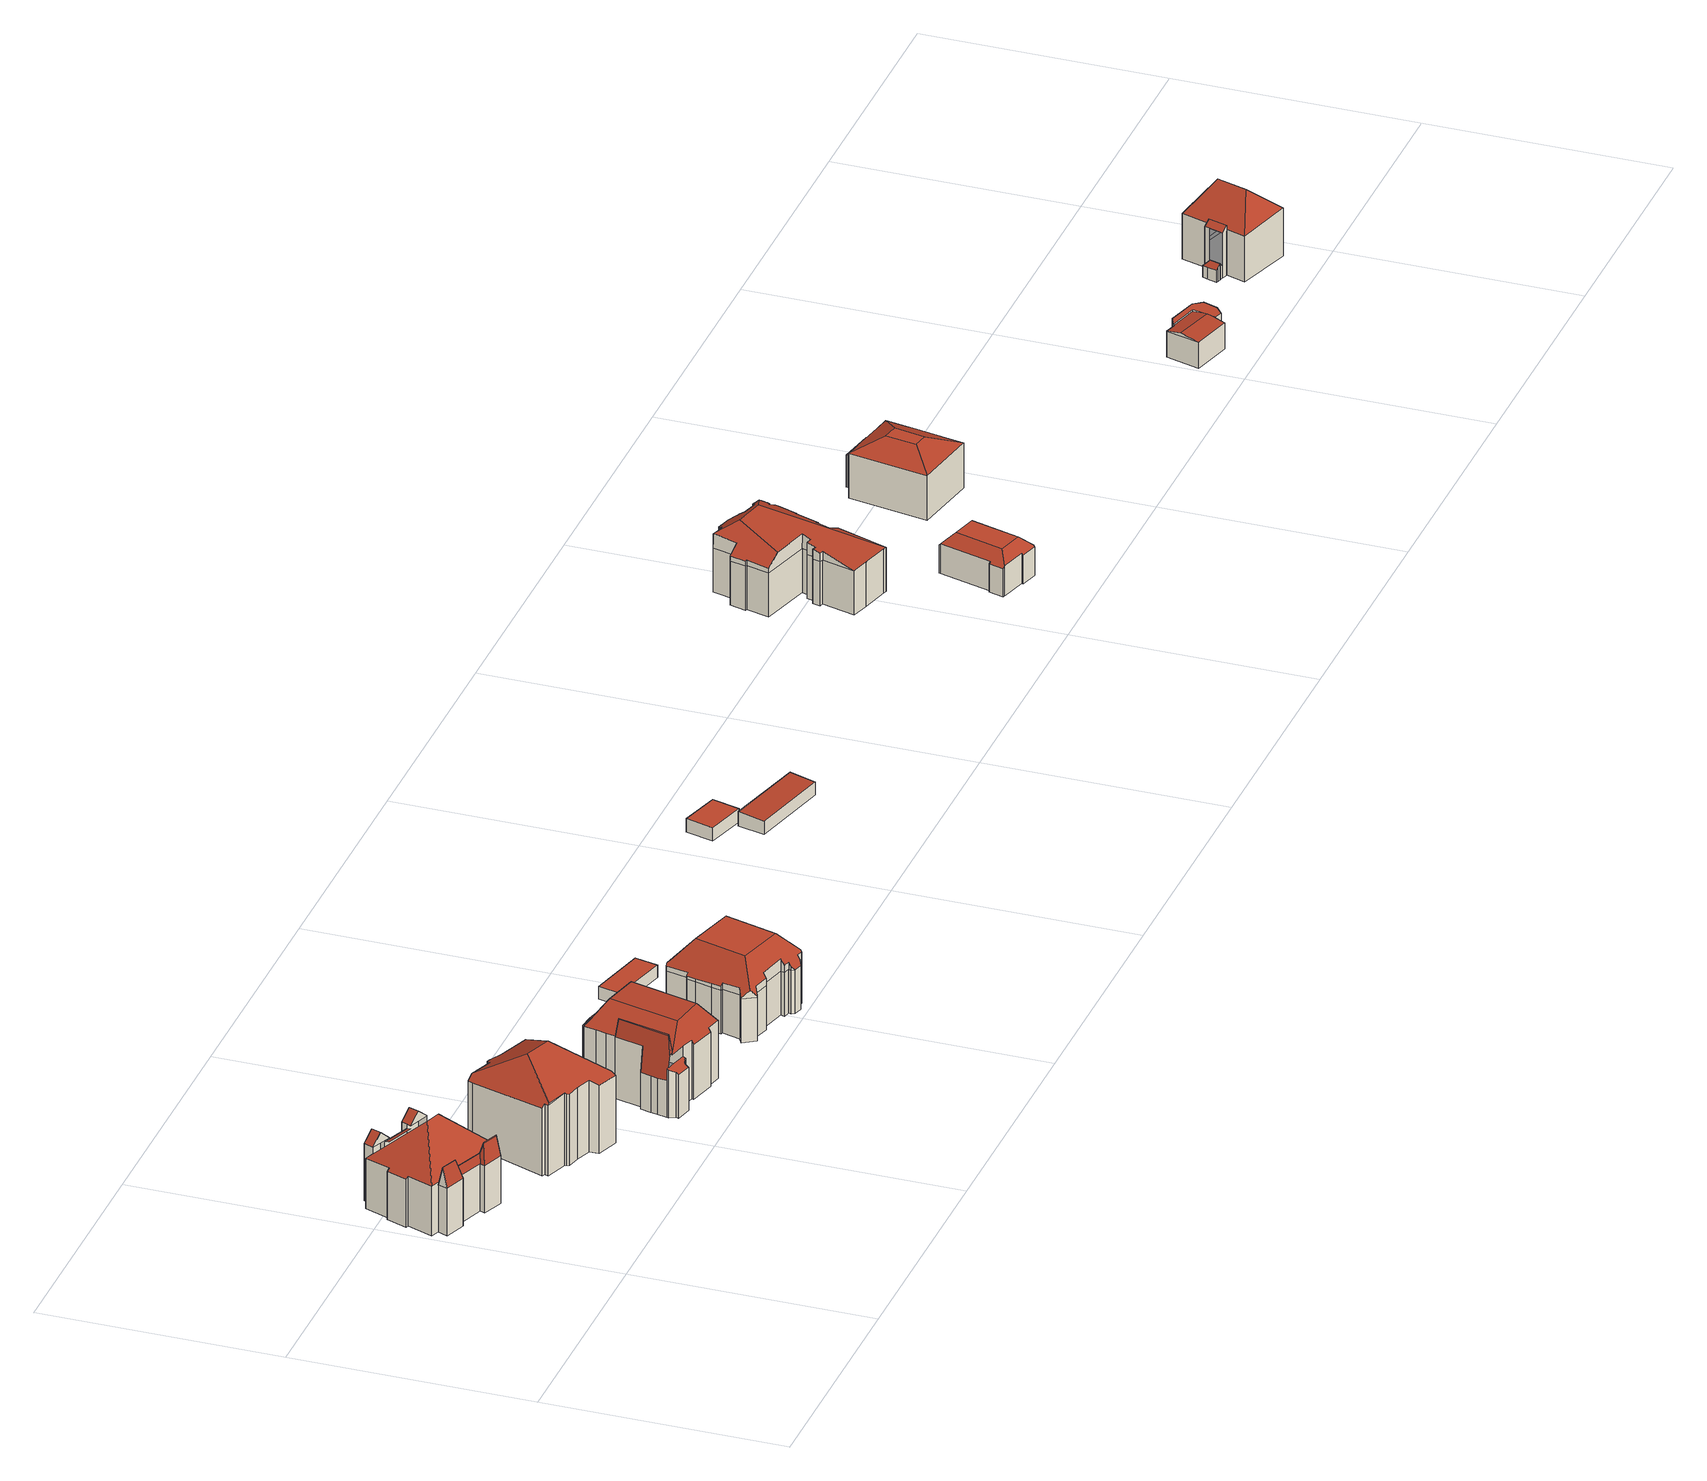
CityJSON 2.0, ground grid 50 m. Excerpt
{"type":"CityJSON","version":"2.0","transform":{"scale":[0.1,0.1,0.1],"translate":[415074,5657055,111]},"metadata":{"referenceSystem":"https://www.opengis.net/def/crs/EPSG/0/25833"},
"CityObjects":{
"building1":{"type":"Building","attributes":{"Gemeindeschluessel":14612000,"Geometrietyp2DReferenz":"3000","function":"31001_9998","roofType":"9999"},"children":["building1-1","building1-2","building1-3","building1-4","building1-5"]},
"building1-1":{"type":"BuildingPart","attributes":{"Dachtyp_tdc":"tdcFreeFormRoof","Dachneigung":75.84,"QualitaetDacherkennung":31,"Geometrietyp2DReferenz":"3000","measuredHeight":14.49,"roofType":"5000"},"parents":["building1"],"geometry":[{"type":"MultiSurface","lod":"2","boundaries":[[[0,1,2,3]],[[1,4,5,2]],[[4,6,7,5]],[[6,8,9,7]],[[8,10,11,9]],[[12,13,14,15]],[[13,0,3,14]],[[16,13,12]],[[17,18,19,20,21,16,12,10]],[[17,10,8]],[[18,17,8,6]],[[19,18,6,4]],[[20,19,4,1]],[[21,20,1,0]],[[16,21,0,13]],[[3,2,5,7,9,11,15,14]]],"semantics":{"surfaces":[{"type":"WallSurface"},{"type":"RoofSurface"},{"type":"GroundSurface"}],"values":[0,0,0,0,0,0,0,0,1,0,1,1,1,1,1,2]}}]},
"building1-2":{"type":"BuildingPart","attributes":{"Dachtyp_tdc":"tdcGableRoof","Dachneigung":42.17,"QualitaetDacherkennung":32,"Geometrietyp2DReferenz":"3000","measuredHeight":14.57,"roofType":"3100"},"parents":["building1"],"geometry":[{"type":"MultiSurface","lod":"2","boundaries":[[[22,23,24,25]],[[23,26,27,24]],[[26,28,29,30,27]],[[22,25,31]],[[23,22,32,33]],[[34,35,36,33,32]],[[26,36,35,28]],[[23,33,36,26]],[[28,35,34,37]],[[37,34,32,22]],[[24,27,30,38,25]]],"semantics":{"surfaces":[{"type":"WallSurface"},{"type":"RoofSurface"},{"type":"GroundSurface"}],"values":[0,0,0,0,1,1,0,0,0,0,2]}}]},
"building1-3":{"type":"BuildingPart","attributes":{"Dachtyp_tdc":"tdcGableRoof","Dachneigung":38.59,"QualitaetDacherkennung":28,"Geometrietyp2DReferenz":"3000","measuredHeight":14.34,"roofType":"3100"},"parents":["building1"],"geometry":[{"type":"MultiSurface","lod":"2","boundaries":[[[39,40,41]],[[42,43,44,45,46]],[[43,47,48,44]],[[47,39,41,48]],[[49,50,51,52]],[[43,42,53,52,51]],[[47,50,49,39]],[[43,51,50,47]],[[39,49,52,53]],[[41,54,45,44,48]]],"semantics":{"surfaces":[{"type":"WallSurface"},{"type":"RoofSurface"},{"type":"GroundSurface"}],"values":[0,0,0,0,1,1,0,0,0,2]}}]},
"building1-4":{"type":"BuildingPart","attributes":{"Dachtyp_tdc":"tdcHipRoof","Dachneigung":42.54,"QualitaetDacherkennung":45,"Geometrietyp2DReferenz":"3000","measuredHeight":18.27,"roofType":"3200"},"parents":["building1"],"geometry":[{"type":"MultiSurface","lod":"2","boundaries":[[[55,56,57,11,10]],[[56,58,59,57]],[[58,60,61,59]],[[60,62,63,61]],[[62,64,65,63]],[[64,66,67,65]],[[66,31,25,67]],[[40,68,69,41]],[[68,70,71,69]],[[70,72,73,71]],[[72,74,75,73]],[[74,76,77,75]],[[76,78,79,77]],[[78,80,15,79]],[[80,12,15]],[[78,76,74,72,70,68,81]],[[66,64,62,60,58,56,82]],[[68,40,83,84,31,66,82,81]],[[56,55,80,78,81,82]],[[11,57,59,61,63,65,67,25,38,54,41,69,71,73,75,77,79,15]]],"semantics":{"surfaces":[{"type":"WallSurface"},{"type":"RoofSurface"},{"type":"GroundSurface"}],"values":[0,0,0,0,0,0,0,0,0,0,0,0,0,0,0,1,1,1,1,2]}}]},
"building1-5":{"type":"BuildingPart","attributes":{"Dachtyp_tdc":"tdcPolyFlatRoof","Dachneigung":17.8,"QualitaetDacherkennung":16,"Geometrietyp2DReferenz":"3000","measuredHeight":11.38,"roofType":"2100"},"parents":["building1"],"geometry":[{"type":"MultiSurface","lod":"2","boundaries":[[[29,46,45,30]],[[29,85,86,46]],[[45,54,38,30]]],"semantics":{"surfaces":[{"type":"WallSurface"},{"type":"RoofSurface"},{"type":"GroundSurface"}],"values":[0,1,2]}}]},
"building2":{"type":"Building","attributes":{"Dachtyp_tdc":"tdcFreeFormRoof","Gemeindeschluessel":14612000,"Dachneigung":24.76,"QualitaetDacherkennung":10,"Geometrietyp2DReferenz":"3000","measuredHeight":20.24,"function":"31001_9998","roofType":"5000"},"geometry":[{"type":"Solid","lod":"2","boundaries":[[[[87,88,89,90,91,92,93,94]],[[95,96,97,98,99,100]],[[101,99,98,87,94,102,103,104,105,106,107]],[[98,97,108,109,110,111,112,113,88,87]],[[96,108,97]],[[101,100,99]],[[113,89,88]],[[93,102,94]],[[114,115,116,117,118,119,120,121,122,123,124,125,126,127,128,129,130,131,132,133,134]],[[92,91,115,114]],[[91,90,116,115]],[[90,89,117,116]],[[89,113,118,117]],[[113,112,119,118]],[[112,111,120,119]],[[111,110,121,120]],[[110,109,122,121]],[[109,108,123,122]],[[108,96,124,123]],[[96,95,125,124]],[[95,100,126,125]],[[100,101,127,126]],[[101,107,128,127]],[[107,106,129,128]],[[106,105,130,129]],[[105,104,131,130]],[[104,103,132,131]],[[103,102,133,132]],[[102,93,134,133]],[[93,92,114,134]]]],"semantics":{"surfaces":[{"type":"RoofSurface"},{"type":"WallSurface"},{"type":"GroundSurface"}],"values":[[0,0,0,0,1,1,1,1,2,1,1,1,1,1,1,1,1,1,1,1,1,1,1,1,1,1,1,1,1,1]]}}]},
"building3":{"type":"Building","attributes":{"Gemeindeschluessel":14612000,"Geometrietyp2DReferenz":"3000","function":"31001_9998","roofType":"9999"},"children":["building3-1","building3-2","building3-3","building3-4"]},
"building3-1":{"type":"BuildingPart","attributes":{"Dachtyp_tdc":"tdcPolyFlatRoof","Dachneigung":54.36,"QualitaetDacherkennung":29,"Geometrietyp2DReferenz":"3000","measuredHeight":13.69,"roofType":"2100"},"parents":["building3"],"geometry":[{"type":"MultiSurface","lod":"2","boundaries":[[[135,136,137,138,139]],[[136,140,141,137]],[[140,142,143,141]],[[142,144,145,143]],[[144,146,147,145]],[[146,148,149,147]],[[148,150,151,149]],[[150,152,153,151]],[[152,154,155,156,153]],[[154,152,150,148,146,144,142,140,136,135]],[[138,137,141,143,145,147,149,151,153,156]]],"semantics":{"surfaces":[{"type":"WallSurface"},{"type":"RoofSurface"},{"type":"GroundSurface"}],"values":[0,0,0,0,0,0,0,0,0,1,2]}}]},
"building3-2":{"type":"BuildingPart","attributes":{"Dachtyp_tdc":"tdcPolyFlatRoof","Dachneigung":32.15,"QualitaetDacherkennung":42,"Geometrietyp2DReferenz":"3000","measuredHeight":10.55,"roofType":"2100"},"parents":["building3"],"geometry":[{"type":"MultiSurface","lod":"2","boundaries":[[[157,158,159,160]],[[158,161,162,159]],[[161,163,164,162]],[[163,165,166,167,164]],[[168,169,170,171]],[[169,172,173,170]],[[172,174,175,173]],[[174,176,177,175]],[[176,157,160,177]],[[176,174,172,169,168,178,179,180,165,163,161,158,157]],[[160,159,162,164,167,181,182,171,170,173,175,177]]],"semantics":{"surfaces":[{"type":"WallSurface"},{"type":"RoofSurface"},{"type":"GroundSurface"}],"values":[0,0,0,0,0,0,0,0,0,1,2]}}]},
"building3-3":{"type":"BuildingPart","attributes":{"Dachtyp_tdc":"tdcCutTentRoof","Dachneigung":39.38,"QualitaetDacherkennung":23,"Geometrietyp2DReferenz":"3000","measuredHeight":17.39,"roofType":"9999"},"parents":["building3"],"geometry":[{"type":"MultiSurface","lod":"2","boundaries":[[[183,184,185,186]],[[184,187,188,185]],[[187,189,190,188]],[[189,191,192,190]],[[191,193,194,192]],[[193,195,196,194]],[[195,197,168,171,196]],[[198,199,200,201]],[[199,202,203,200]],[[202,204,205,203]],[[204,139,138,205]],[[155,183,186,156]],[[187,184,183,155,206,207]],[[208,197,195,193,191,189,187,207,209]],[[204,202,199,198,208,209,210]],[[155,139,204,210,206]],[[210,209,207,206]],[[186,185,188,190,192,194,196,171,182,201,200,203,205,138,156]]],"semantics":{"surfaces":[{"type":"WallSurface"},{"type":"RoofSurface"},{"type":"GroundSurface"}],"values":[0,0,0,0,0,0,0,0,0,0,0,0,1,1,1,1,1,2]}}]},
"building3-4":{"type":"BuildingPart","attributes":{"Dachtyp_tdc":"tdcFreeFormRoof","Dachneigung":82.64,"QualitaetDacherkennung":33,"Geometrietyp2DReferenz":"3000","measuredHeight":17.27,"roofType":"5000"},"parents":["building3"],"geometry":[{"type":"MultiSurface","lod":"2","boundaries":[[[211,212,213,214]],[[212,215,216,213]],[[215,217,218,216]],[[217,219,198,201,218]],[[166,220,221,167]],[[220,211,214,221]],[[222,223,224]],[[223,219,225,224]],[[219,217,225]],[[217,215,212,211,220,166,180,222,224,225]],[[214,213,216,218,201,182,181,167,221]]],"semantics":{"surfaces":[{"type":"WallSurface"},{"type":"RoofSurface"},{"type":"GroundSurface"}],"values":[0,0,0,0,0,0,1,1,1,1,2]}}]},
"building4":{"type":"Building","attributes":{"Dachtyp_tdc":"tdcFreeFormRoof","Gemeindeschluessel":14612000,"Dachneigung":0.402,"QualitaetDacherkennung":56,"Geometrietyp2DReferenz":"3000","measuredHeight":15.93,"function":"31001_9998","roofType":"5000"},"geometry":[{"type":"Solid","lod":"2","boundaries":[[[[226,227,228,229]],[[227,230,231,228]],[[230,232,233,231]],[[232,234,235,233]],[[234,236,237,235]],[[236,238,239,237]],[[238,240,241,239]],[[240,242,243,241]],[[242,244,245,243]],[[244,246,247,245]],[[246,248,249,247]],[[248,250,251,249]],[[250,252,253,251]],[[252,254,255,253]],[[254,256,257,255]],[[256,258,259,257]],[[258,260,261,259]],[[260,262,263,261]],[[262,264,265,263]],[[264,266,267,265]],[[266,268,269,267]],[[268,270,271,269]],[[270,272,273,271]],[[272,274,275,273]],[[274,276,277,275]],[[276,278,279,277]],[[278,280,281,279]],[[280,282,283,281]],[[282,284,285,283]],[[284,286,287,285]],[[286,226,229,287]],[[288,248,289,290,291,292,293,294,295,296,297,298,299,300,301,302,303]],[[304,305,306,307,308,309,310,311,312,313,296,295,314]],[[315,316,317,318,319,304,314,320,321]],[[293,322,323,324,325,321,320,294]],[[294,320,314,295]],[[232,325,324,234]],[[230,315,321,325,232]],[[234,324,323,236]],[[236,323,322,238]],[[238,322,293,292,240]],[[284,319,318,286]],[[282,305,304,319,284]],[[286,318,317,226]],[[226,317,316,227]],[[227,316,315,230]],[[266,313,312,268]],[[264,297,296,313,266]],[[268,312,311,270]],[[270,311,310,272]],[[272,310,309,274]],[[274,309,308,276]],[[276,308,307,278]],[[278,307,306,280]],[[280,306,305,282]],[[252,303,302,254]],[[250,288,303,252]],[[254,302,301,256]],[[256,301,300,258]],[[258,300,299,260]],[[260,299,298,262]],[[262,298,297,264]],[[240,292,291,242]],[[242,291,290,244]],[[244,290,289,246]],[[246,289,248]],[[248,288,250]],[[229,228,231,233,235,237,239,241,243,245,247,249,251,253,255,257,259,261,263,265,267,269,271,273,275,277,279,281,283,285,287]]]],"semantics":{"surfaces":[{"type":"WallSurface"},{"type":"RoofSurface"},{"type":"GroundSurface"}],"values":[[0,0,0,0,0,0,0,0,0,0,0,0,0,0,0,0,0,0,0,0,0,0,0,0,0,0,0,0,0,0,0,1,1,1,1,1,0,0,0,0,0,0,0,0,0,0,0,0,0,0,0,0,0,0,0,0,0,0,0,0,0,0,0,0,0,0,0,2]]}}]},
"building5":{"type":"Building","attributes":{"Dachtyp_tdc":"tdcPolyFlatRoof","Gemeindeschluessel":14612000,"Dachneigung":0,"QualitaetDacherkennung":64,"Geometrietyp2DReferenz":"3000","measuredHeight":2.63,"function":"31001_9998","roofType":"1000"},"geometry":[{"type":"Solid","lod":"2","boundaries":[[[[326,327,328,329]],[[327,330,331,328]],[[330,332,333,331]],[[332,326,329,333]],[[332,330,327,326]],[[329,328,331,333]]]],"semantics":{"surfaces":[{"type":"WallSurface"},{"type":"RoofSurface"},{"type":"GroundSurface"}],"values":[[0,0,0,0,1,2]]}}]},
"building6":{"type":"Building","attributes":{"Dachtyp_tdc":"tdcPolyFlatRoof","Gemeindeschluessel":14612000,"Dachneigung":0,"QualitaetDacherkennung":87,"Geometrietyp2DReferenz":"3000","measuredHeight":2.93,"function":"31001_9998","roofType":"1000"},"geometry":[{"type":"Solid","lod":"2","boundaries":[[[[334,335,336,337]],[[335,338,339,336]],[[338,340,341,339]],[[340,334,337,341]],[[340,338,335,334]],[[337,336,339,341]]]],"semantics":{"surfaces":[{"type":"WallSurface"},{"type":"RoofSurface"},{"type":"GroundSurface"}],"values":[[0,0,0,0,1,2]]}}]},
"building7":{"type":"Building","attributes":{"Dachtyp_tdc":"tdcPolyFlatRoof","Gemeindeschluessel":14612000,"Dachneigung":2.93,"QualitaetDacherkennung":78,"Geometrietyp2DReferenz":"3000","measuredHeight":3.11,"function":"31001_9998","roofType":"2100"},"geometry":[{"type":"Solid","lod":"2","boundaries":[[[[342,343,344,345]],[[343,346,347,344]],[[346,348,349,347]],[[348,342,345,349]],[[348,346,343,342]],[[345,344,347,349]]]],"semantics":{"surfaces":[{"type":"WallSurface"},{"type":"RoofSurface"},{"type":"GroundSurface"}],"values":[[0,0,0,0,1,2]]}}]},
"building8":{"type":"Building","attributes":{"Dachtyp_tdc":"tdcFreeFormRoof","Gemeindeschluessel":14612000,"Dachneigung":13.52,"QualitaetDacherkennung":14,"Geometrietyp2DReferenz":"3000","measuredHeight":15.21,"function":"31001_9998","roofType":"5000"},"geometry":[{"type":"Solid","lod":"2","boundaries":[[[[350,351,352,353]],[[351,354,355,352]],[[354,356,357,355]],[[356,358,359,357]],[[358,360,361,359]],[[362,363,364,365,366,367,368,369]],[[370,371,372,373,374,375,376,377,378,379,380,381,382,383,384,385,386,387,388,389,390,391,392,393,394,395,396,397,398,399,400,401,402,403,404,405,406,407]],[[408,409,410,411,412,413,414,415,416,417,407,406,369,368]],[[418,419,420,421,422,423,424,425,426,427,428,429,430,431,432,433,434,435,436,437,438,439,440,441,442,443,444,445,446,447,448,449,450,451,452,453,454,455,362,369,406,405]],[[456,363,362,455,457]],[[457,455,454,458]],[[458,454,453,350]],[[350,453,452,351]],[[351,452,451,354]],[[354,451,450,356]],[[356,450,449,358]],[[358,449,448,360]],[[360,448,447,459]],[[459,447,446,460]],[[460,446,445,461]],[[461,445,444,462]],[[462,444,443,463]],[[463,443,442,464]],[[464,442,441,465]],[[465,441,440,466]],[[466,440,439,467]],[[467,439,438,468]],[[468,438,437,469]],[[469,437,436,470]],[[470,436,435,471]],[[471,435,434,472]],[[472,434,433,473]],[[473,433,432,474]],[[474,432,431,475]],[[475,431,430,476]],[[476,430,429,477]],[[478,427,426,479]],[[480,428,427,478]],[[479,426,425,481]],[[481,425,424,482]],[[482,424,423,483]],[[483,423,422,484]],[[484,422,421,485]],[[485,421,420,486]],[[486,420,419,487]],[[487,419,418,488]],[[488,418,405,404,489]],[[490,414,413,491]],[[415,414,490]],[[491,413,412,492]],[[492,412,411,493]],[[493,411,410,494]],[[494,410,409,495]],[[495,409,408,496]],[[496,408,368,367,497]],[[489,404,403,498]],[[498,403,402,499]],[[499,402,401,500]],[[500,401,400,501]],[[501,400,399,502]],[[502,399,398,503]],[[503,398,397,504]],[[504,397,396,505]],[[505,396,395,506]],[[506,395,394,507]],[[507,394,393,508]],[[508,393,392,509]],[[509,392,391,510]],[[510,391,390,511]],[[511,390,389,512]],[[512,389,388,513]],[[513,388,387,514]],[[514,387,386,515]],[[515,386,385,516]],[[516,385,384,517]],[[517,384,383,518]],[[518,383,382,519]],[[519,382,381,520]],[[520,381,380,521]],[[521,380,379,522]],[[522,379,378,523]],[[523,378,377,524]],[[524,377,376,525]],[[525,376,375,526]],[[526,375,374,527]],[[527,374,373,528]],[[528,373,372,529]],[[529,372,371,530]],[[530,371,370,531]],[[497,367,366,532]],[[532,366,365,533]],[[533,365,364,534]],[[534,364,363,456]],[[477,429,428,480]],[[531,370,407]],[[361,535,536,537,538,539,540,541,542,543,544,545,546,547,548,549,550,551,552,553,554,555,556,557,558,559,560,561,562,563,564,565,566,567,568,569,570,571,572,573,574,575,576,577,578,579,580,581,582,583,584,585,586,587,588,589,590,591,592,593,594,595,596,597,598,599,600,601,602,603,604,605,606,607,608,609,610,611,612,613,614,615,616,617,353,352,355,357,359]],[[360,459,535,361]],[[459,460,536,535]],[[460,461,537,536]],[[461,462,538,537]],[[462,463,539,538]],[[463,464,540,539]],[[464,465,541,540]],[[465,466,542,541]],[[466,467,543,542]],[[467,468,544,543]],[[468,469,545,544]],[[469,470,546,545]],[[470,471,547,546]],[[471,472,548,547]],[[472,473,549,548]],[[473,474,550,549]],[[474,475,551,550]],[[475,476,552,551]],[[476,477,553,552]],[[477,480,554,553]],[[480,478,555,554]],[[478,479,556,555]],[[479,481,557,556]],[[481,482,558,557]],[[482,483,559,558]],[[483,484,560,559]],[[484,485,561,560]],[[485,486,562,561]],[[486,487,563,562]],[[487,488,564,563]],[[488,489,565,564]],[[489,498,566,565]],[[498,499,567,566]],[[499,500,568,567]],[[500,501,569,568]],[[501,502,570,569]],[[502,503,571,570]],[[503,504,572,571]],[[507,508,576,575]],[[508,509,577,576]],[[509,510,578,577]],[[510,511,579,578]],[[511,512,580,579]],[[512,513,581,580]],[[513,514,582,581]],[[514,515,583,582]],[[515,516,584,583]],[[516,517,585,584]],[[517,518,586,585]],[[518,519,587,586]],[[519,520,588,587]],[[520,521,589,588]],[[521,522,590,589]],[[522,523,591,590]],[[523,524,592,591]],[[524,525,593,592]],[[525,526,594,593]],[[526,527,595,594]],[[527,528,596,595]],[[528,529,597,596]],[[529,530,598,597]],[[530,531,599,598]],[[531,407,600,599]],[[407,417,601,600]],[[417,416,602,601]],[[416,415,603,602]],[[415,490,604,603]],[[490,491,605,604]],[[491,492,606,605]],[[492,493,607,606]],[[493,494,608,607]],[[494,495,609,608]],[[495,496,610,609]],[[496,497,611,610]],[[497,532,612,611]],[[532,533,613,612]],[[533,534,614,613]],[[534,456,615,614]],[[456,457,616,615]],[[457,458,617,616]],[[458,350,353,617]],[[504,505,573,572]],[[505,506,574,573]],[[506,507,575,574]]]],"semantics":{"surfaces":[{"type":"WallSurface"},{"type":"RoofSurface"},{"type":"GroundSurface"}],"values":[[0,0,0,0,0,1,1,1,1,0,0,0,0,0,0,0,0,0,0,0,0,0,0,0,0,0,0,0,0,0,0,0,0,0,0,0,0,0,0,0,0,0,0,0,0,0,0,0,0,0,0,0,0,0,0,0,0,0,0,0,0,0,0,0,0,0,0,0,0,0,0,0,0,0,0,0,0,0,0,0,0,0,0,0,0,0,0,0,0,0,0,0,0,0,0,2,0,0,0,0,0,0,0,0,0,0,0,0,0,0,0,0,0,0,0,0,0,0,0,0,0,0,0,0,0,0,0,0,0,0,0,0,0,0,0,0,0,0,0,0,0,0,0,0,0,0,0,0,0,0,0,0,0,0,0,0,0,0,0,0,0,0,0,0,0,0,0,0,0,0,0,0,0,0,0,0,0,0,0,0]]}}]},
"building9":{"type":"Building","attributes":{"Dachtyp_tdc":"tdcCutTentRoof","Gemeindeschluessel":14612000,"Dachneigung":0.148,"QualitaetDacherkennung":81,"Geometrietyp2DReferenz":"3000","measuredHeight":8.55,"function":"31001_9998","roofType":"9999"},"geometry":[{"type":"Solid","lod":"2","boundaries":[[[[618,619,620,621]],[[619,622,623,620]],[[622,624,625,623]],[[624,626,627,625]],[[626,628,629,627]],[[628,630,631,629]],[[630,632,633,631]],[[632,634,635,633]],[[634,636,637,635]],[[636,638,639,637]],[[638,640,641,639]],[[640,642,643,641]],[[642,644,645,643]],[[644,646,647,645]],[[646,648,649,647]],[[648,618,621,649]],[[628,626,624,622,619,650,651]],[[636,634,632,630,628,651,652]],[[644,642,640,638,636,652,653]],[[619,618,648,646,644,653,650]],[[653,652,651,650]],[[621,620,623,625,627,629,631,633,635,637,639,641,643,645,647,649]]]],"semantics":{"surfaces":[{"type":"WallSurface"},{"type":"RoofSurface"},{"type":"GroundSurface"}],"values":[[0,0,0,0,0,0,0,0,0,0,0,0,0,0,0,0,1,1,1,1,1,2]]}}]},
"building10":{"type":"Building","attributes":{"Gemeindeschluessel":14612000,"Geometrietyp2DReferenz":"3000","function":"31001_9998","roofType":"9999"},"children":["building10-1","building10-2","building10-3"]},
"building10-1":{"type":"BuildingPart","attributes":{"Dachtyp_tdc":"tdcPolyFlatRoof","Dachneigung":0,"QualitaetDacherkennung":46,"Geometrietyp2DReferenz":"3000","measuredHeight":7.03,"roofType":"1000"},"parents":["building10"],"geometry":[{"type":"MultiSurface","lod":"2","boundaries":[[[654,655,656,657]],[[655,658,659,656]],[[658,660,661,659]],[[660,658,655,654]],[[657,656,659,661]]],"semantics":{"surfaces":[{"type":"WallSurface"},{"type":"RoofSurface"},{"type":"GroundSurface"}],"values":[0,0,0,1,2]}}]},
"building10-2":{"type":"BuildingPart","attributes":{"Dachtyp_tdc":"tdcPolyFlatRoof","Dachneigung":0,"QualitaetDacherkennung":34,"Geometrietyp2DReferenz":"3000","measuredHeight":7,"roofType":"1000"},"parents":["building10"],"geometry":[{"type":"MultiSurface","lod":"2","boundaries":[[[662,663,664,665]],[[663,666,667,664]],[[668,669,670,671]],[[669,672,673,670]],[[672,662,665,673]],[[672,669,668,666,663,662]],[[665,664,667,671,670,673]]],"semantics":{"surfaces":[{"type":"WallSurface"},{"type":"RoofSurface"},{"type":"GroundSurface"}],"values":[0,0,0,0,0,1,2]}}]},
"building10-3":{"type":"BuildingPart","attributes":{"Dachtyp_tdc":"tdcCutTentRoof","Dachneigung":25.17,"QualitaetDacherkennung":65,"Geometrietyp2DReferenz":"3000","measuredHeight":12.21,"roofType":"9999"},"parents":["building10"],"geometry":[{"type":"MultiSurface","lod":"2","boundaries":[[[674,675,676,661,660]],[[675,677,678,676]],[[677,679,680,678]],[[679,677,681,682]],[[683,684,685,679,682,686]],[[675,674,687,683,686,688]],[[677,675,688,681]],[[688,686,682,681]],[[680,671,667,689,657,661,676,678]],[[679,685,671,680]],[[685,668,671]],[[684,667,666]],[[684,683,689,667]],[[683,687,654,657,689]]],"semantics":{"surfaces":[{"type":"WallSurface"},{"type":"RoofSurface"},{"type":"GroundSurface"}],"values":[0,0,0,1,1,1,1,1,2,0,0,0,0,0]}}]},
"building11":{"type":"Building","attributes":{"name":"Bischöfliches Ordinariat Dresden-Meißen","Gemeindeschluessel":14612000,"Geometrietyp2DReferenz":"3000","function":"31001_3010","roofType":"9999"},"children":["building11-1","building11-2"]},
"building11-1":{"type":"BuildingPart","attributes":{"Dachtyp_tdc":"tdcGableRoof","Dachneigung":10.75,"QualitaetDacherkennung":29,"Geometrietyp2DReferenz":"3000","measuredHeight":6.3,"roofType":"3100"},"parents":["building11"],"geometry":[{"type":"MultiSurface","lod":"2","boundaries":[[[690,691,692,693]],[[691,694,695,692]],[[696,697,698,699]],[[697,690,693,698]],[[690,697,700,701,702,703]],[[704,705,706,703,702,707]],[[691,706,705,694]],[[690,703,706,691]],[[696,700,697]],[[693,692,695,708,699,698]]],"semantics":{"surfaces":[{"type":"WallSurface"},{"type":"RoofSurface"},{"type":"GroundSurface"}],"values":[0,0,0,0,1,1,0,0,0,2]}}]},
"building11-2":{"type":"BuildingPart","attributes":{"Dachtyp_tdc":"tdcPolyFlatRoof","Dachneigung":0,"QualitaetDacherkennung":59,"Geometrietyp2DReferenz":"3000","measuredHeight":6.16,"roofType":"1000"},"parents":["building11"],"geometry":[{"type":"MultiSurface","lod":"2","boundaries":[[[709,710,700,696,699,711]],[[712,713,714,695,694,705]],[[713,715,716,714]],[[715,717,718,716]],[[717,719,720,718]],[[719,709,711,720]],[[719,717,715,713,712,721,707,701,710,709]],[[711,699,708,695,714,716,718,720]]],"semantics":{"surfaces":[{"type":"WallSurface"},{"type":"RoofSurface"},{"type":"GroundSurface"}],"values":[0,0,0,0,0,0,1,2]}}]},
"building12":{"type":"Building","attributes":{"Gemeindeschluessel":14612000,"Geometrietyp2DReferenz":"3000","function":"31001_9998","roofType":"9999"},"children":["building12-1","building12-2","building12-3","building12-4","building12-5"]},
"building12-1":{"type":"BuildingPart","attributes":{"Dachtyp_tdc":"tdcHipAndGableRoof","Dachneigung":12.51,"QualitaetDacherkennung":16,"Geometrietyp2DReferenz":"3000","measuredHeight":6.69,"roofType":"5000"},"parents":["building12"],"geometry":[{"type":"MultiSurface","lod":"2","boundaries":[[[722,723,724,725]],[[723,726,727,724]],[[728,729,730,731]],[[729,732,733,730]],[[732,722,725,733]],[[728,726,734]],[[726,723,722,734]],[[722,732,729,728,734]],[[725,724,727,731,730,733]]],"semantics":{"surfaces":[{"type":"WallSurface"},{"type":"RoofSurface"},{"type":"GroundSurface"}],"values":[0,0,0,0,0,1,1,1,2]}}]},
"building12-2":{"type":"BuildingPart","attributes":{"Dachtyp_tdc":"tdcPolyFlatRoof","Dachneigung":37.35,"QualitaetDacherkennung":45,"Geometrietyp2DReferenz":"3000","measuredHeight":10.85,"roofType":"2100"},"parents":["building12"],"geometry":[{"type":"MultiSurface","lod":"2","boundaries":[[[735,736,737,738,739,740]],[[741,742,743,744]],[[742,745,746,747,743]],[[742,741,736,735,748,745]],[[747,739,738,744,743]]],"semantics":{"surfaces":[{"type":"WallSurface"},{"type":"RoofSurface"},{"type":"GroundSurface"}],"values":[0,0,0,1,2]}}]},
"building12-3":{"type":"BuildingPart","attributes":{"Dachtyp_tdc":"tdcFreeFormRoof","Dachneigung":48.76,"QualitaetDacherkennung":30,"Geometrietyp2DReferenz":"3000","measuredHeight":3.66,"roofType":"5000"},"parents":["building12"],"geometry":[{"type":"MultiSurface","lod":"2","boundaries":[[[749,750,751,752]],[[750,753,754,751]],[[753,755,744,754]],[[755,756,744]],[[737,757,758,738]],[[757,759,760,758]],[[759,761,762,760]],[[761,763,764,762]],[[763,749,752,764]],[[759,757,737,756,765]],[[756,755,753,750,765]],[[750,749,763,761,759,765]],[[752,751,754,744,738,758,760,762,764]]],"semantics":{"surfaces":[{"type":"WallSurface"},{"type":"RoofSurface"},{"type":"GroundSurface"}],"values":[0,0,0,0,0,0,0,0,0,1,1,1,2]}}]},
"building12-4":{"type":"BuildingPart","attributes":{"Dachtyp_tdc":"tdcPolyFlatRoof","Dachneigung":45.14,"QualitaetDacherkennung":32,"Geometrietyp2DReferenz":"3000","measuredHeight":10.68,"roofType":"2100"},"parents":["building12"],"geometry":[{"type":"MultiSurface","lod":"2","boundaries":[[[766,767,728,731,768]],[[769,770,771,727]],[[772,766,768,773,774]],[[772,770,769,767,766]],[[768,731,727,771,773]]],"semantics":{"surfaces":[{"type":"WallSurface"},{"type":"RoofSurface"},{"type":"GroundSurface"}],"values":[0,0,0,1,2]}}]},
"building12-5":{"type":"BuildingPart","attributes":{"Dachtyp_tdc":"tdcHipRoof","Dachneigung":42.32,"QualitaetDacherkennung":62,"Geometrietyp2DReferenz":"3000","measuredHeight":15.68,"roofType":"3200"},"parents":["building12"],"geometry":[{"type":"MultiSurface","lod":"2","boundaries":[[[746,775,776,747]],[[775,774,773,776]],[[777,778,779,771]],[[778,780,781,779]],[[780,782,783,781]],[[782,740,739,783]],[[780,778,784]],[[777,774,775,785]],[[778,777,785,784]],[[775,746,786,740,782,780,784,785]],[[747,776,773,771,779,781,783,739]]],"semantics":{"surfaces":[{"type":"WallSurface"},{"type":"RoofSurface"},{"type":"GroundSurface"}],"values":[0,0,0,0,0,0,1,1,1,1,2]}}]}
},
"vertices":[
[117,321,118],[121,332,118],[121,332,15],[117,321,15],[62,354,118],[62,354,15],[59,344,118],[59,344,15],[15,360,118],[15,360,15],[22,380,118],[22,380,15],[168,325,118],[161,305,118],[161,305,15],[168,325,15],[164,315,160],[18,370,160],[52,357,160],[60,360,138],[127,335,138],[131,328,160],
[79,530,138],[87,550,138],[87,550,15],[79,530,15],[130,533,138],[130,533,15],[126,523,138],[126,523,126],[126,523,15],[79,530,124],[100,522,161],[107,542,161],[123,513,139],[126,523,139],[130,533,139],[123,513,138],[123,513,15],
[225,474,136],[225,474,124],[225,474,15],[185,500,136],[189,511,136],[189,511,15],[185,500,15],[185,500,126],[232,494,136],[232,494,15],[225,474,138],[232,494,138],[208,503,159],[201,483,159],[181,491,136],[181,491,15],
[22,380,123],[4,387,123],[4,387,15],[24,441,123],[24,441,15],[19,443,119],[19,443,15],[35,486,119],[35,486,15],[40,484,124],[40,484,15],[60,537,124],[60,537,15],[244,467,124],[244,467,15],[223,414,124],[223,414,15],[228,412,119],[228,412,15],[212,369,119],[212,369,15],[207,371,123],[207,371,15],[187,318,123],[187,318,15],[168,325,123],[140,421,198],[108,432,198],[181,491,124],[123,513,124],
[123,513,129],[181,491,129],
[384,331,211],[366,434,158],[355,438,147],[351,427,147],[292,269,155],[299,266,162],[296,258,162],[299,257,165],[468,204,155],[534,382,146],[528,384,152],[442,309,211],[456,189,161],[463,206,160],[452,179,156],[343,242,166],[344,238,164],[345,233,163],[373,227,164],[404,215,164],[406,196,156],[460,409,152],[451,423,146],[443,427,146],[435,428,147],[420,420,154],[416,416,158],[299,266,9],[292,269,9],[351,427,9],[355,438,9],[416,416,9],[420,420,9],[435,428,9],[443,427,9],[451,423,9],[460,409,9],[534,382,9],[468,204,9],[463,206,9],[452,179,9],[406,196,9],[404,215,9],[373,227,9],[345,233,9],[344,238,9],[343,242,9],[296,258,9],
[648,299,148],[651,314,127],[651,314,12],[648,299,12],[648,299,139],[658,312,127],[658,312,12],[670,309,127],[670,309,12],[678,307,127],[678,307,12],[698,302,127],[698,302,12],[721,297,127],[721,297,12],[759,287,127],[759,287,12],[787,280,127],[787,280,12],[784,265,149],[784,265,136],[784,265,12],
[605,88,106],[572,96,106],[572,96,12],[605,88,12],[574,102,109],[574,102,12],[567,114,115],[567,114,12],[568,117,118],[568,117,92],[568,117,12],[621,104,118],[620,99,115],[620,99,12],[621,104,12],[616,100,115],[616,100,12],[612,98,113],[612,98,12],[608,97,111],[608,97,12],[584,113,118],[574,115,118],[571,116,118],[574,115,12],[584,113,12],
[775,231,136],[766,195,136],[766,195,12],[775,231,12],[736,75,138],[736,75,12],[704,83,138],[704,83,12],[703,78,129],[703,78,12],[647,93,130],[647,93,12],[648,97,139],[648,97,12],[621,104,140],[612,230,140],[618,256,140],[618,256,12],[612,230,12],[623,278,140],[623,278,12],[629,304,139],[629,304,12],[740,249,186],[705,107,186],[584,113,140],[639,121,182],[674,269,182],
[576,153,91],[581,175,91],[581,175,12],[576,153,12],[588,173,145],[588,173,12],[602,233,145],[602,233,12],[612,230,145],[572,138,91],[572,138,12],[574,115,145],[584,113,145],[580,119,185],[606,227,185],
[1044,217,115],[1042,206,115],[1042,206,20],[1044,217,20],[1084,195,115],[1084,195,20],[1056,77,115],[1056,77,20],[1070,73,115],[1070,73,20],[1057,23,115],[1057,23,20],[1039,28,115],[1039,28,20],[1036,15,115],[1036,15,20],[1022,19,115],[1022,19,20],[1021,13,115],[1021,13,20],[1014,9,115],[1014,9,20],[996,14,115],[996,14,20],[992,20,115],[992,20,20],[994,26,115],[994,26,20],[980,29,115],[980,29,20],[982,37,115],[982,37,20],[924,52,115],[924,52,20],[922,45,115],[922,45,20],[888,54,115],[888,54,20],[877,47,115],[877,47,20],[861,73,115],[861,73,20],[874,81,115],[874,81,20],[883,118,115],[883,118,20],[879,119,115],[879,119,20],[884,140,115],[884,140,20],[892,174,115],[892,174,20],[897,194,115],[897,194,20],[901,193,115],[901,193,20],[912,240,115],[912,240,20],[950,230,115],[950,230,20],[953,240,115],[953,240,20],[992,20,123],[1014,9,116],[1021,13,124],[1022,19,132],[1036,15,132],[1037,18,136],[1010,57,178],[912,83,178],[870,59,131],[877,47,118],[888,54,131],[922,45,131],[924,52,141],[982,37,142],[980,29,131],[994,26,131],[916,239,132],[912,240,126],[901,193,127],[897,194,122],[892,174,122],[884,140,123],[879,119,124],[883,118,129],[874,81,130],[861,73,116],[941,192,179],[1084,195,130],[1042,206,131],[1044,217,117],[953,240,118],[950,230,131],[1039,166,179],[1083,190,137],[1039,28,136],[1057,23,116],[1070,73,116],[1056,77,133],
[922,335,42],[934,382,42],[934,382,15],[922,335,15],[1056,352,42],[1056,352,15],[1045,304,42],[1045,304,15],
[1648,406,47],[1632,348,47],[1632,348,18],[1648,406,18],[1549,371,47],[1549,371,18],[1565,429,47],[1565,429,18],
[1605,289,45],[1619,345,48],[1619,345,17],[1605,289,17],[1789,302,48],[1789,302,17],[1775,247,45],[1775,247,17],
[2443,670,115],[2449,669,115],[2449,669,19],[2443,670,19],[2450,673,115],[2450,673,19],[2466,681,115],[2466,681,19],[2498,673,115],[2498,673,19],[2503,660,115],[2503,660,19],[2415,673,146],[2401,622,143],[2380,628,126],[2371,594,125],[2375,593,127],[2362,545,125],[2389,537,146],[2439,630,171],[2552,474,121],[2523,481,136],[2531,510,138],[2536,508,135],[2549,557,138],[2553,556,136],[2563,594,138],[2566,604,138],[2564,604,139],[2548,609,148],[2550,609,147],[2551,610,147],[2552,610,146],[2553,611,146],[2554,611,146],[2554,612,145],[2555,613,145],[2556,613,145],[2557,614,145],[2557,615,144],[2558,616,144],[2559,617,144],[2559,619,144],[2559,620,144],[2560,621,144],[2560,622,144],[2560,623,145],[2560,624,145],[2560,625,145],[2560,626,145],[2559,628,146],[2559,629,146],[2559,630,146],[2558,631,147],[2557,632,147],[2557,632,148],[2502,614,171],[2524,369,115],[2468,516,146],[2462,497,141],[2450,500,141],[2445,481,137],[2437,484,137],[2433,468,133],[2441,466,133],[2422,396,115],[2460,386,115],[2517,371,115],[2557,633,147],[2556,634,147],[2555,635,146],[2554,636,146],[2553,636,146],[2552,637,145],[2551,637,145],[2550,638,145],[2549,638,145],[2548,639,145],[2547,639,145],[2546,639,145],[2544,639,145],[2543,639,146],[2542,639,146],[2541,639,146],[2540,639,147],[2538,638,147],[2537,638,147],[2536,637,148],[2535,637,149],[2534,636,149],[2533,635,150],[2532,635,151],[2532,634,151],[2531,633,152],[2530,632,153],[2501,640,153],[2505,654,142],[2501,655,142],[2503,660,138],[2498,673,130],[2466,681,130],[2450,673,139],[2449,669,142],[2443,670,142],[2442,666,145],[2415,674,145],[2401,622,115],[2415,674,115],[2442,666,115],[2501,655,115],[2505,654,115],[2501,640,115],[2530,632,115],[2531,633,115],[2532,634,115],[2532,635,115],[2533,635,115],[2534,636,115],[2535,637,115],[2536,637,115],[2537,638,115],[2538,638,115],[2540,639,115],[2541,639,115],[2542,639,115],[2543,639,115],[2544,639,115],[2546,639,115],[2548,639,115],[2549,638,115],[2547,639,115],[2550,638,115],[2551,637,115],[2552,637,115],[2553,636,115],[2554,636,115],[2555,635,115],[2556,634,115],[2557,633,115],[2557,632,115],[2441,466,115],[2433,468,115],[2437,484,115],[2445,481,115],[2450,500,115],[2462,497,115],[2468,516,115],[2362,545,115],[2558,631,115],[2559,630,115],[2559,629,115],[2559,628,115],[2560,626,115],[2560,625,115],[2560,624,115],[2560,623,115],[2560,622,115],[2560,621,115],[2559,620,115],[2559,619,115],[2559,617,115],[2558,616,115],[2557,615,115],[2557,614,115],[2556,613,115],[2555,613,115],[2554,612,115],[2554,611,115],[2553,611,115],[2552,610,115],[2551,610,115],[2550,609,115],[2548,609,115],[2564,604,115],[2566,604,115],[2563,594,115],[2553,556,115],[2549,557,115],[2536,508,115],[2531,510,115],[2523,481,115],[2552,474,115],[2375,593,115],[2371,594,115],[2380,628,115],[2501,655,19],[2505,654,19],[2501,640,19],[2530,632,19],[2531,633,19],[2532,634,19],[2532,635,19],[2533,635,19],[2534,636,19],[2535,637,19],[2536,637,19],[2537,638,19],[2538,638,19],[2540,639,19],[2541,639,19],[2542,639,19],[2543,639,19],[2544,639,19],[2546,639,19],[2547,639,19],[2548,639,19],[2549,638,19],[2550,638,19],[2551,637,19],[2552,637,19],[2553,636,19],[2554,636,19],[2555,635,19],[2556,634,19],[2557,633,19],[2557,632,19],[2558,631,19],[2559,630,19],[2559,629,19],[2559,628,19],[2560,626,19],[2560,625,19],[2560,624,19],[2560,623,19],[2560,622,19],[2560,621,19],[2559,620,19],[2559,619,19],[2559,617,19],[2558,616,19],[2557,615,19],[2557,614,19],[2556,613,19],[2555,613,19],[2554,612,19],[2554,611,19],[2553,611,19],[2552,610,19],[2551,610,19],[2550,609,19],[2548,609,19],[2564,604,19],[2566,604,19],[2563,594,19],[2553,556,19],[2549,557,19],[2536,508,19],[2531,510,19],[2523,481,19],[2552,474,19],[2524,369,19],[2517,371,19],[2460,386,19],[2422,396,19],[2441,466,19],[2433,468,19],[2437,484,19],[2445,481,19],[2450,500,19],[2462,497,19],[2468,516,19],[2362,545,19],[2375,593,19],[2371,594,19],[2380,628,19],[2401,622,19],[2415,674,19],[2442,666,19],
[2714,231,75],[2688,134,75],[2688,134,10],[2714,231,10],[2687,131,71],[2687,131,10],[2650,141,71],[2650,141,10],[2651,144,75],[2651,144,10],[2596,159,75],[2596,159,10],[2592,160,71],[2592,160,10],[2601,191,71],[2601,191,10],[2604,190,75],[2604,190,10],[2634,299,75],[2634,299,10],[2635,303,71],[2635,303,10],[2667,294,71],[2667,294,10],[2666,291,75],[2666,291,10],[2726,274,75],[2726,274,10],[2730,273,71],[2730,273,10],[2718,230,71],[2718,230,10],[2674,159,95],[2621,173,95],[2649,274,96],[2701,260,96],
[2945,472,95],[2973,467,95],[2973,467,24],[2946,472,24],[2960,398,95],[2960,398,24],[2933,403,95],[2933,403,24],
[2928,550,94],[2927,545,94],[2927,545,24],[2928,550,24],[2923,527,94],[2923,527,24],[2851,540,94],[2854,560,94],[2854,560,24],[2851,540,24],[2855,564,94],[2855,564,24],
[2933,403,122],[2924,355,122],[2924,355,24],[2788,380,121],[2788,380,24],[2818,546,121],[2818,546,24],[2850,424,146],[2861,488,146],[2954,521,122],[2923,527,121],[2851,540,121],[2894,482,146],[2945,472,122],[2882,418,146],[2954,521,24],
[3498,90,73],[3517,160,73],[3517,160,17],[3498,90,17],[3538,154,73],[3538,154,17],[3587,88,73],[3582,68,73],[3582,68,17],[3587,88,17],[3587,88,77],[3590,99,79],[3592,106,80],[3508,129,80],[3600,138,74],[3538,154,74],[3517,160,74],[3594,114,79],[3600,138,17],
[3604,83,79],[3587,88,79],[3604,83,17],[3538,154,79],[3555,163,79],[3555,163,17],[3619,146,79],[3619,146,17],[3632,127,79],[3632,127,17],[3621,97,79],[3621,97,17],[3600,138,79],
[3971,269,77],[4007,258,68],[4007,258,10],[3971,269,10],[3998,230,68],[3998,230,10],[3942,246,62],[3947,262,62],[3947,262,10],[3942,246,10],[3951,275,62],[3951,275,10],[3968,259,77],
[3850,158,118],[3838,162,108],[3838,162,35],[3838,162,10],[3850,158,10],[3850,158,109],[3847,192,108],[3850,202,108],[3850,202,10],[3847,192,10],[3862,198,117],[3862,198,108],[3862,198,10],[3862,198,118],
[3826,188,35],[3829,198,35],[3829,198,10],[3826,188,10],[3834,197,35],[3834,197,10],[3847,192,35],[3847,192,36],[3831,164,44],[3831,164,10],[3829,164,46],[3829,164,10],[3823,166,39],[3823,166,10],[3820,167,35],[3820,167,10],[3835,186,46],
[3924,252,108],[3942,246,108],[3924,252,10],[3998,230,107],[3996,221,116],[3996,221,10],[3918,245,116],[3918,245,10],[3918,245,110],
[3880,257,108],[3880,257,10],[3996,221,114],[3952,82,115],[3952,82,10],[3838,118,109],[3838,118,10],[3851,158,109],[3851,158,10],[3911,141,166],[3931,204,166],[3862,198,109]
]}
